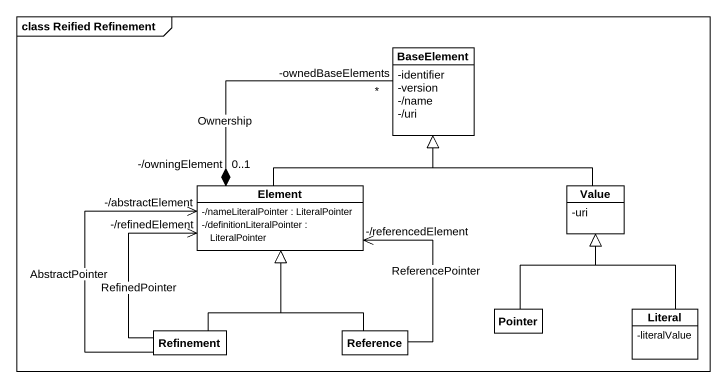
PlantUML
@startuml
mainframe class Reified Refinement
hide circle
hide empty members
skinparam classAttributeIconSize 0
class BaseElement {
  -identifier
  -version
  -/name
  -/uri
}
class Element {
  -/nameLiteralPointer : LiteralPointer
  -/definitionLiteralPointer : LiteralPointer
}
class Value {
  -uri
}
class Pointer
class Literal {
  -literalValue
}
class Refinement
class Reference
Element "-/owningElement\n0..1" *-up- "-ownedBaseElements\n*" BaseElement : Ownership
Element -up-|> BaseElement
Value -up-|> BaseElement
Pointer -up-|> Value
Literal -up-|> Value
Refinement -up-|> Element
Refinement -up-> "-/abstractElement" Element : AbstractPointer
Refinement -up-> "-/refinedElement" Element : RefinedPointer
Reference -up-> "-/referencedElement" Element : ReferencePointer
Reference -up-|> Element
@enduml
